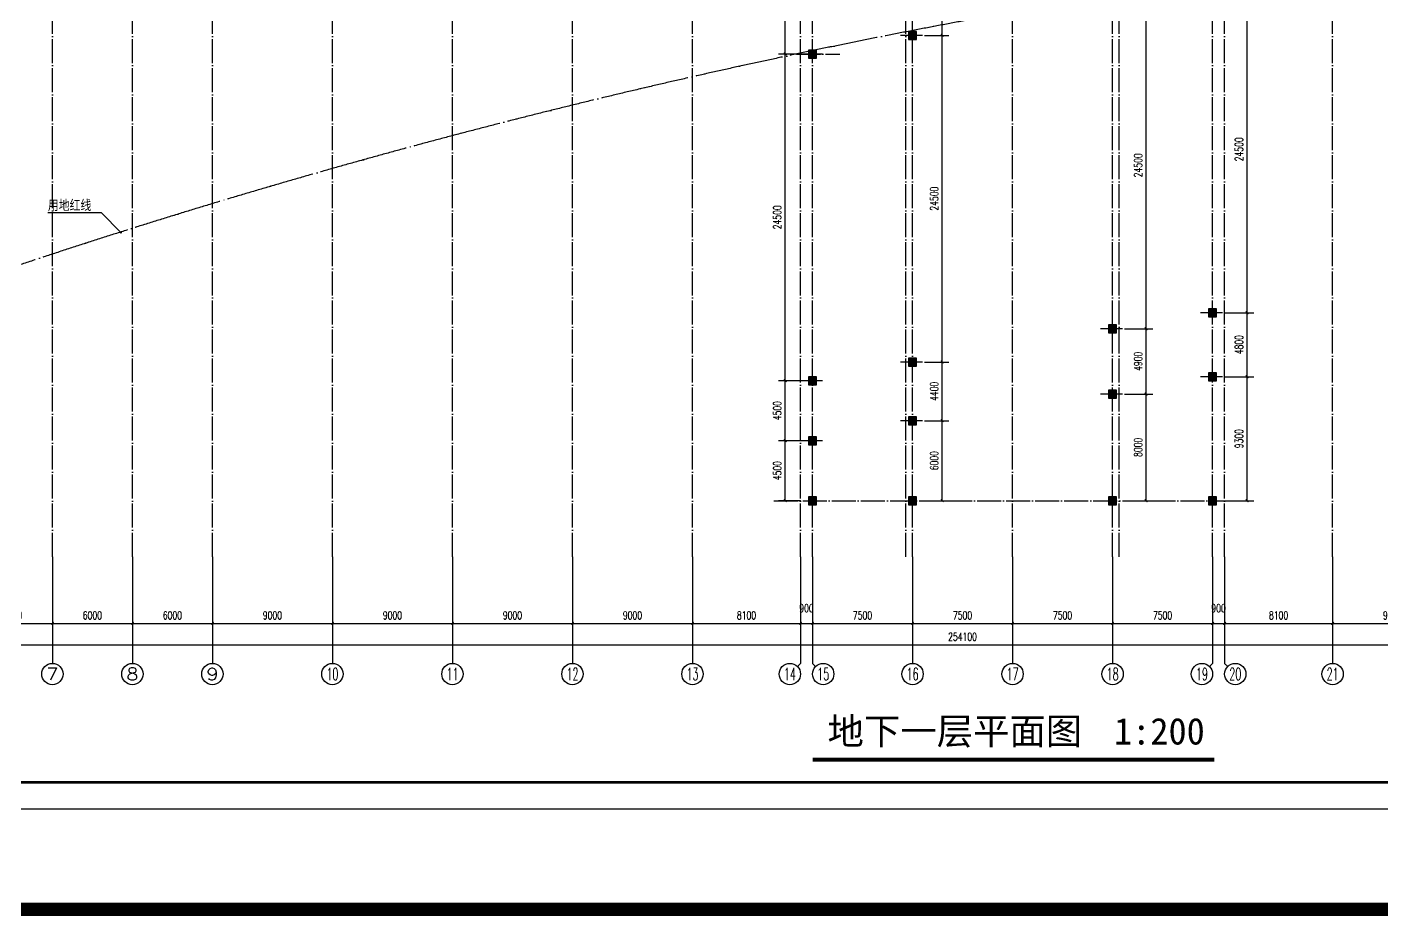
# Model space of a CAD drawing. Extents: x 246015 to 608740, y -108003 to 88400.
# Drawn here: x 356457 to 458052, y -108003 to -41341 of the extents above; entities that cross this region are included whole.
import ezdxf
from ezdxf.enums import TextEntityAlignment as Align

# ---------------------------------------------------------------- set-up
doc = ezdxf.new("R2010")
doc.units = 0
doc.header["$LTSCALE"] = 3000
doc.header["$MEASUREMENT"] = 0
doc.header["$PDMODE"] = 1
doc.linetypes.add('DOTE', pattern=[2.42, 2, -0.2, 0.02, -0.2])
doc.layers.get('0').update_dxf_attribs({"linetype": 'CONTINUOUS'})
doc.layers.get('DEFPOINTS').update_dxf_attribs({"linetype": 'CONTINUOUS'})
for name, color, linetype in [('AXIS', 3, 'CONTINUOUS'), ('AXIS_TEXT', 7, 'CONTINUOUS'), ('column', 9, 'CONTINUOUS'), ('DIM_LEAD', 3, 'CONTINUOUS'), ('dote', 1, 'DOTE'), ('PUB_DIM', 3, 'CONTINUOUS'), ('PUB_HATCH', 8, 'CONTINUOUS'), ('PUB_TEXT', 7, 'CONTINUOUS'), ('PUB_TITLE', 4, 'CONTINUOUS'), ('stair', 2, 'CONTINUOUS'), ('text', 7, 'CONTINUOUS')]:
    doc.layers.add(name, color=color, linetype=linetype)
doc.layers.add('红线', color=7, linetype='CONTINUOUS', true_color=0xe0150b)
doc.styles.add('-黑体', font='simhei.ttf', dxfattribs={"width": 0.8})
doc.styles.add('_TCH_AXIS', font='COMPLEX', dxfattribs={"bigfont": 'GBCBIG'})
doc.styles.add('COMPLEX', font='COMPLEX')
doc.styles.add('DIM_FONT', font='simplex.shx', dxfattribs={"width": 0.7, "bigfont": 'hztxt.shx'})
doc.styles.get("Standard").update_dxf_attribs({"font": 'simhei.ttf'})
doc.dimstyles.new('DIMN200', dxfattribs={"dimscale": 2, "dimtxt": 300, "dimasz": 100, "dimexe": 250, "dimexo": 300, "dimgap": 150, "dimtad": 1, "dimdec": 0, "dimzin": 0, "dimdsep": 46, "dimtxsty": 'DIM_FONT', "dimblk": 'ARCHTICK', "dimcen": 0.09, "dimclrt": 7, "dimazin": 2, "dimtfac": 1, "dimtdec": 0, "dimtix": 1, "dimtmove": 2, "dimatfit": 3, "dimfxl": 0, "dimtolj": 1, "dimtzin": 0, "dimarcsym": 0})

# ---------------------------------------------------------------- blocks, each defined once
blk = doc.blocks.new('_ARCHTICK')
at = {"color": 0, "linetype": 'ByBlock', "const_width": 0.4}
blk.add_lwpolyline([(-0.5, -0.5), (0.5, 0.5)], dxfattribs=at)
blk = doc.blocks.new('*D1010')
at = {"layer": 'DEFPOINTS', "color": 0}
for p in [(445654, -38261), (447936, -38261), (445654, -62761)]:
    blk.add_point(p, dxfattribs=at)
at = {"layer": 'PUB_DIM', "color": 0, "lineweight": -2}
for p, q in [((446254, -38261), (448436, -38261)), ((447936, -62761), (447936, -38261)), ((446254, -62761), (448436, -62761))]:
    blk.add_line(p, q, dxfattribs=at)
at = {"layer": 'PUB_DIM', "color": 0, "lineweight": -2, "xscale": 200, "yscale": 200, "zscale": 200}
for p, rotation in [((447936, -38261), 90), ((447936, -62761), 270)]:
    blk.add_blockref('_ARCHTICK', p, dxfattribs=dict(at, rotation=rotation))
at = {"layer": 'PUB_DIM', "color": 7, "insert": (447336, -50511), "char_height": 600, "attachment_point": 5, "rotation": 90, "style": 'DIM_FONT'}
blk.add_mtext('\\A1;24500', dxfattribs=at)
blk = doc.blocks.new('*D1011')
at = {"layer": 'DEFPOINTS', "color": 0}
for p in [(445654, -62761), (447936, -62761), (445654, -67561)]:
    blk.add_point(p, dxfattribs=at)
at = {"layer": 'PUB_DIM', "color": 0, "lineweight": -2}
for p, q in [((446254, -62761), (448436, -62761)), ((447936, -67561), (447936, -62761)), ((446254, -67561), (448436, -67561))]:
    blk.add_line(p, q, dxfattribs=at)
at = {"layer": 'PUB_DIM', "color": 0, "lineweight": -2, "xscale": 200, "yscale": 200, "zscale": 200}
for p, rotation in [((447936, -62761), 90), ((447936, -67561), 270)]:
    blk.add_blockref('_ARCHTICK', p, dxfattribs=dict(at, rotation=rotation))
at = {"layer": 'PUB_DIM', "color": 7, "insert": (447336, -65161), "char_height": 600, "attachment_point": 5, "rotation": 90, "style": 'DIM_FONT'}
blk.add_mtext('\\A1;4800', dxfattribs=at)
blk = doc.blocks.new('*D1012')
at = {"layer": 'DEFPOINTS', "color": 0}
for p in [(445654, -67561), (447936, -67561), (445654, -76861)]:
    blk.add_point(p, dxfattribs=at)
at = {"layer": 'PUB_DIM', "color": 0, "lineweight": -2}
for p, q in [((446254, -67561), (448436, -67561)), ((447936, -76861), (447936, -67561)), ((446254, -76861), (448436, -76861))]:
    blk.add_line(p, q, dxfattribs=at)
at = {"layer": 'PUB_DIM', "color": 0, "lineweight": -2, "xscale": 200, "yscale": 200, "zscale": 200}
for p, rotation in [((447936, -67561), 90), ((447936, -76861), 270)]:
    blk.add_blockref('_ARCHTICK', p, dxfattribs=dict(at, rotation=rotation))
at = {"layer": 'PUB_DIM', "color": 7, "insert": (447336, -72211), "char_height": 600, "attachment_point": 5, "rotation": 90, "style": 'DIM_FONT'}
blk.add_mtext('\\A1;9300', dxfattribs=at)
blk = doc.blocks.new('*D1013')
at = {"layer": 'DEFPOINTS', "color": 0}
for p in [(438154, -68861), (440369, -68861), (438154, -76861)]:
    blk.add_point(p, dxfattribs=at)
at = {"layer": 'PUB_DIM', "color": 0, "lineweight": -2}
for p, q in [((438754, -68861), (440869, -68861)), ((440369, -76861), (440369, -68861)), ((438754, -76861), (440869, -76861))]:
    blk.add_line(p, q, dxfattribs=at)
at = {"layer": 'PUB_DIM', "color": 0, "lineweight": -2, "xscale": 200, "yscale": 200, "zscale": 200}
for p, rotation in [((440369, -68861), 90), ((440369, -76861), 270)]:
    blk.add_blockref('_ARCHTICK', p, dxfattribs=dict(at, rotation=rotation))
at = {"layer": 'PUB_DIM', "color": 7, "insert": (439769, -72861), "char_height": 600, "attachment_point": 5, "rotation": 90, "style": 'DIM_FONT'}
blk.add_mtext('\\A1;8000', dxfattribs=at)
blk = doc.blocks.new('*D1014')
at = {"layer": 'DEFPOINTS', "color": 0}
for p in [(438154, -63961), (440369, -63961), (438154, -68861)]:
    blk.add_point(p, dxfattribs=at)
at = {"layer": 'PUB_DIM', "color": 0, "lineweight": -2}
for p, q in [((438754, -63961), (440869, -63961)), ((440369, -68861), (440369, -63961)), ((438754, -68861), (440869, -68861))]:
    blk.add_line(p, q, dxfattribs=at)
at = {"layer": 'PUB_DIM', "color": 0, "lineweight": -2, "xscale": 200, "yscale": 200, "zscale": 200}
for p, rotation in [((440369, -63961), 90), ((440369, -68861), 270)]:
    blk.add_blockref('_ARCHTICK', p, dxfattribs=dict(at, rotation=rotation))
at = {"layer": 'PUB_DIM', "color": 7, "insert": (439769, -66411), "char_height": 600, "attachment_point": 5, "rotation": 90, "style": 'DIM_FONT'}
blk.add_mtext('\\A1;4900', dxfattribs=at)
blk = doc.blocks.new('*D1015')
at = {"layer": 'DEFPOINTS', "color": 0}
for p in [(438154, -39461), (440369, -39461), (438154, -63961)]:
    blk.add_point(p, dxfattribs=at)
at = {"layer": 'PUB_DIM', "color": 0, "lineweight": -2}
for p, q in [((438754, -39461), (440869, -39461)), ((440369, -63961), (440369, -39461)), ((438754, -63961), (440869, -63961))]:
    blk.add_line(p, q, dxfattribs=at)
at = {"layer": 'PUB_DIM', "color": 0, "lineweight": -2, "xscale": 200, "yscale": 200, "zscale": 200}
for p, rotation in [((440369, -39461), 90), ((440369, -63961), 270)]:
    blk.add_blockref('_ARCHTICK', p, dxfattribs=dict(at, rotation=rotation))
at = {"layer": 'PUB_DIM', "color": 7, "insert": (439769, -51711), "char_height": 600, "attachment_point": 5, "rotation": 90, "style": 'DIM_FONT'}
blk.add_mtext('\\A1;24500', dxfattribs=at)
blk = doc.blocks.new('*D1019')
at = {"layer": 'DEFPOINTS', "color": 0}
for p in [(423154, -36961), (425081, -36961), (423154, -41961)]:
    blk.add_point(p, dxfattribs=at)
at = {"layer": 'PUB_DIM', "color": 0, "lineweight": -2}
for p, q in [((423754, -36961), (425581, -36961)), ((425081, -41961), (425081, -36961)), ((423754, -41961), (425581, -41961))]:
    blk.add_line(p, q, dxfattribs=at)
at = {"layer": 'PUB_DIM', "color": 0, "lineweight": -2, "xscale": 200, "yscale": 200, "zscale": 200}
for p, rotation in [((425081, -36961), 90), ((425081, -41961), 270)]:
    blk.add_blockref('_ARCHTICK', p, dxfattribs=dict(at, rotation=rotation))
at = {"layer": 'PUB_DIM', "color": 7, "insert": (424481, -39461), "char_height": 600, "attachment_point": 5, "rotation": 90, "style": 'DIM_FONT'}
blk.add_mtext('\\A1;5000', dxfattribs=at)
blk = doc.blocks.new('*D1020')
at = {"layer": 'DEFPOINTS', "color": 0}
for p in [(423154, -41961), (425081, -41961), (423154, -66461)]:
    blk.add_point(p, dxfattribs=at)
at = {"layer": 'PUB_DIM', "color": 0, "lineweight": -2}
for p, q in [((423754, -41961), (425581, -41961)), ((425081, -66461), (425081, -41961)), ((423754, -66461), (425581, -66461))]:
    blk.add_line(p, q, dxfattribs=at)
at = {"layer": 'PUB_DIM', "color": 0, "lineweight": -2, "xscale": 200, "yscale": 200, "zscale": 200}
for p, rotation in [((425081, -41961), 90), ((425081, -66461), 270)]:
    blk.add_blockref('_ARCHTICK', p, dxfattribs=dict(at, rotation=rotation))
at = {"layer": 'PUB_DIM', "color": 7, "insert": (424481, -54211), "char_height": 600, "attachment_point": 5, "rotation": 90, "style": 'DIM_FONT'}
blk.add_mtext('\\A1;24500', dxfattribs=at)
blk = doc.blocks.new('*D1021')
at = {"layer": 'DEFPOINTS', "color": 0}
for p in [(423154, -66461), (425081, -66461), (423154, -70861)]:
    blk.add_point(p, dxfattribs=at)
at = {"layer": 'PUB_DIM', "color": 0, "lineweight": -2}
for p, q in [((423754, -66461), (425581, -66461)), ((425081, -70861), (425081, -66461)), ((423754, -70861), (425581, -70861))]:
    blk.add_line(p, q, dxfattribs=at)
at = {"layer": 'PUB_DIM', "color": 0, "lineweight": -2, "xscale": 200, "yscale": 200, "zscale": 200}
for p, rotation in [((425081, -66461), 90), ((425081, -70861), 270)]:
    blk.add_blockref('_ARCHTICK', p, dxfattribs=dict(at, rotation=rotation))
at = {"layer": 'PUB_DIM', "color": 7, "insert": (424481, -68661), "char_height": 600, "attachment_point": 5, "rotation": 90, "style": 'DIM_FONT'}
blk.add_mtext('\\A1;4400', dxfattribs=at)
blk = doc.blocks.new('*D1022')
at = {"layer": 'DEFPOINTS', "color": 0}
for p in [(423154, -70861), (425081, -70861), (423154, -76861)]:
    blk.add_point(p, dxfattribs=at)
at = {"layer": 'PUB_DIM', "color": 0, "lineweight": -2}
for p, q in [((423754, -70861), (425581, -70861)), ((425081, -76861), (425081, -70861)), ((423754, -76861), (425581, -76861))]:
    blk.add_line(p, q, dxfattribs=at)
at = {"layer": 'PUB_DIM', "color": 0, "lineweight": -2, "xscale": 200, "yscale": 200, "zscale": 200}
for p, rotation in [((425081, -70861), 90), ((425081, -76861), 270)]:
    blk.add_blockref('_ARCHTICK', p, dxfattribs=dict(at, rotation=rotation))
at = {"layer": 'PUB_DIM', "color": 7, "insert": (424481, -73861), "char_height": 600, "attachment_point": 5, "rotation": 90, "style": 'DIM_FONT'}
blk.add_mtext('\\A1;6000', dxfattribs=at)
blk = doc.blocks.new('*D1025')
at = {"layer": 'DEFPOINTS', "color": 0}
for p in [(413313, -36961), (415054, -36961), (415054, -43361)]:
    blk.add_point(p, dxfattribs=at)
at = {"layer": 'PUB_DIM', "color": 0, "lineweight": -2}
for p, q in [((414454, -36961), (412813, -36961)), ((413313, -43361), (413313, -36961)), ((414454, -43361), (412813, -43361))]:
    blk.add_line(p, q, dxfattribs=at)
at = {"layer": 'PUB_DIM', "color": 0, "lineweight": -2, "xscale": 200, "yscale": 200, "zscale": 200}
for p, rotation in [((413313, -36961), 90), ((413313, -43361), 270)]:
    blk.add_blockref('_ARCHTICK', p, dxfattribs=dict(at, rotation=rotation))
at = {"layer": 'PUB_DIM', "color": 7, "insert": (412713, -40161), "char_height": 600, "attachment_point": 5, "rotation": 90, "style": 'DIM_FONT'}
blk.add_mtext('\\A1;6400', dxfattribs=at)
blk = doc.blocks.new('*D1026')
at = {"layer": 'DEFPOINTS', "color": 0}
for p in [(413313, -43361), (415054, -43361), (415054, -67861)]:
    blk.add_point(p, dxfattribs=at)
at = {"layer": 'PUB_DIM', "color": 0, "lineweight": -2}
for p, q in [((414454, -43361), (412813, -43361)), ((413313, -67861), (413313, -43361)), ((414454, -67861), (412813, -67861))]:
    blk.add_line(p, q, dxfattribs=at)
at = {"layer": 'PUB_DIM', "color": 0, "lineweight": -2, "xscale": 200, "yscale": 200, "zscale": 200}
for p, rotation in [((413313, -43361), 90), ((413313, -67861), 270)]:
    blk.add_blockref('_ARCHTICK', p, dxfattribs=dict(at, rotation=rotation))
at = {"layer": 'PUB_DIM', "color": 7, "insert": (412713, -55611), "char_height": 600, "attachment_point": 5, "rotation": 90, "style": 'DIM_FONT'}
blk.add_mtext('\\A1;24500', dxfattribs=at)
blk = doc.blocks.new('*D1027')
at = {"layer": 'DEFPOINTS', "color": 0}
for p in [(413313, -67861), (415054, -67861), (415054, -72361)]:
    blk.add_point(p, dxfattribs=at)
at = {"layer": 'PUB_DIM', "color": 0, "lineweight": -2}
for p, q in [((414454, -67861), (412813, -67861)), ((413313, -72361), (413313, -67861)), ((414454, -72361), (412813, -72361))]:
    blk.add_line(p, q, dxfattribs=at)
at = {"layer": 'PUB_DIM', "color": 0, "lineweight": -2, "xscale": 200, "yscale": 200, "zscale": 200}
for p, rotation in [((413313, -67861), 90), ((413313, -72361), 270)]:
    blk.add_blockref('_ARCHTICK', p, dxfattribs=dict(at, rotation=rotation))
at = {"layer": 'PUB_DIM', "color": 7, "insert": (412713, -70111), "char_height": 600, "attachment_point": 5, "rotation": 90, "style": 'DIM_FONT'}
blk.add_mtext('\\A1;4500', dxfattribs=at)
blk = doc.blocks.new('*D1028')
at = {"layer": 'DEFPOINTS', "color": 0}
for p in [(413313, -72361), (415054, -72361), (415054, -76861)]:
    blk.add_point(p, dxfattribs=at)
at = {"layer": 'PUB_DIM', "color": 0, "lineweight": -2}
for p, q in [((414454, -72361), (412813, -72361)), ((413313, -76861), (413313, -72361)), ((414454, -76861), (412813, -76861))]:
    blk.add_line(p, q, dxfattribs=at)
at = {"layer": 'PUB_DIM', "color": 0, "lineweight": -2, "xscale": 200, "yscale": 200, "zscale": 200}
for p, rotation in [((413313, -72361), 90), ((413313, -76861), 270)]:
    blk.add_blockref('_ARCHTICK', p, dxfattribs=dict(at, rotation=rotation))
at = {"layer": 'PUB_DIM', "color": 7, "insert": (412713, -74611), "char_height": 600, "attachment_point": 5, "rotation": 90, "style": 'DIM_FONT'}
blk.add_mtext('\\A1;4500', dxfattribs=at)
blk = doc.blocks.new('*D1108')
at = {"layer": 'AXIS', "color": 0, "lineweight": -2}
for p, q in [((352354, -81661), (352354, -86561)), ((358354, -81661), (358354, -86561)), ((352354, -86061), (358354, -86061))]:
    blk.add_line(p, q, dxfattribs=at)
at = {"layer": 'DEFPOINTS', "color": 0}
for p in [(352354, -81061), (358354, -81061), (358354, -86061)]:
    blk.add_point(p, dxfattribs=at)
at = {"layer": 'AXIS', "color": 0, "lineweight": -2, "xscale": 200, "yscale": 200, "zscale": 200, "rotation": 180}
blk.add_blockref('_ARCHTICK', (352354, -86061), dxfattribs=at)
at = {"layer": 'AXIS', "color": 0, "lineweight": -2, "xscale": 200, "yscale": 200, "zscale": 200}
blk.add_blockref('_ARCHTICK', (358354, -86061), dxfattribs=at)
at = {"layer": 'AXIS', "color": 7, "insert": (355354, -85461), "char_height": 600, "attachment_point": 5, "style": 'DIM_FONT'}
blk.add_mtext('\\A1;6000', dxfattribs=at)
blk = doc.blocks.new('*D1109')
at = {"layer": 'AXIS', "color": 0, "lineweight": -2}
for p, q in [((358354, -81661), (358354, -86561)), ((364354, -81661), (364354, -86561)), ((358354, -86061), (364354, -86061))]:
    blk.add_line(p, q, dxfattribs=at)
at = {"layer": 'DEFPOINTS', "color": 0}
for p in [(358354, -81061), (364354, -81061), (364354, -86061)]:
    blk.add_point(p, dxfattribs=at)
at = {"layer": 'AXIS', "color": 0, "lineweight": -2, "xscale": 200, "yscale": 200, "zscale": 200, "rotation": 180}
blk.add_blockref('_ARCHTICK', (358354, -86061), dxfattribs=at)
at = {"layer": 'AXIS', "color": 0, "lineweight": -2, "xscale": 200, "yscale": 200, "zscale": 200}
blk.add_blockref('_ARCHTICK', (364354, -86061), dxfattribs=at)
at = {"layer": 'AXIS', "color": 7, "insert": (361354, -85461), "char_height": 600, "attachment_point": 5, "style": 'DIM_FONT'}
blk.add_mtext('\\A1;6000', dxfattribs=at)
blk = doc.blocks.new('*D1110')
at = {"layer": 'AXIS', "color": 0, "lineweight": -2}
for p, q in [((364354, -81661), (364354, -86561)), ((370354, -81661), (370354, -86561)), ((364354, -86061), (370354, -86061))]:
    blk.add_line(p, q, dxfattribs=at)
at = {"layer": 'DEFPOINTS', "color": 0}
for p in [(364354, -81061), (370354, -81061), (370354, -86061)]:
    blk.add_point(p, dxfattribs=at)
at = {"layer": 'AXIS', "color": 0, "lineweight": -2, "xscale": 200, "yscale": 200, "zscale": 200, "rotation": 180}
blk.add_blockref('_ARCHTICK', (364354, -86061), dxfattribs=at)
at = {"layer": 'AXIS', "color": 0, "lineweight": -2, "xscale": 200, "yscale": 200, "zscale": 200}
blk.add_blockref('_ARCHTICK', (370354, -86061), dxfattribs=at)
at = {"layer": 'AXIS', "color": 7, "insert": (367354, -85461), "char_height": 600, "attachment_point": 5, "style": 'DIM_FONT'}
blk.add_mtext('\\A1;6000', dxfattribs=at)
blk = doc.blocks.new('*D1111')
at = {"layer": 'AXIS', "color": 0, "lineweight": -2}
for p, q in [((370354, -81661), (370354, -86561)), ((379354, -81661), (379354, -86561)), ((370354, -86061), (379354, -86061))]:
    blk.add_line(p, q, dxfattribs=at)
at = {"layer": 'DEFPOINTS', "color": 0}
for p in [(370354, -81061), (379354, -81061), (379354, -86061)]:
    blk.add_point(p, dxfattribs=at)
at = {"layer": 'AXIS', "color": 0, "lineweight": -2, "xscale": 200, "yscale": 200, "zscale": 200, "rotation": 180}
blk.add_blockref('_ARCHTICK', (370354, -86061), dxfattribs=at)
at = {"layer": 'AXIS', "color": 0, "lineweight": -2, "xscale": 200, "yscale": 200, "zscale": 200}
blk.add_blockref('_ARCHTICK', (379354, -86061), dxfattribs=at)
at = {"layer": 'AXIS', "color": 7, "insert": (374854, -85461), "char_height": 600, "attachment_point": 5, "style": 'DIM_FONT'}
blk.add_mtext('\\A1;9000', dxfattribs=at)
blk = doc.blocks.new('*D1112')
at = {"layer": 'AXIS', "color": 0, "lineweight": -2}
for p, q in [((379354, -81661), (379354, -86561)), ((388354, -81661), (388354, -86561)), ((379354, -86061), (388354, -86061))]:
    blk.add_line(p, q, dxfattribs=at)
at = {"layer": 'DEFPOINTS', "color": 0}
for p in [(379354, -81061), (388354, -81061), (388354, -86061)]:
    blk.add_point(p, dxfattribs=at)
at = {"layer": 'AXIS', "color": 0, "lineweight": -2, "xscale": 200, "yscale": 200, "zscale": 200, "rotation": 180}
blk.add_blockref('_ARCHTICK', (379354, -86061), dxfattribs=at)
at = {"layer": 'AXIS', "color": 0, "lineweight": -2, "xscale": 200, "yscale": 200, "zscale": 200}
blk.add_blockref('_ARCHTICK', (388354, -86061), dxfattribs=at)
at = {"layer": 'AXIS', "color": 7, "insert": (383854, -85461), "char_height": 600, "attachment_point": 5, "style": 'DIM_FONT'}
blk.add_mtext('\\A1;9000', dxfattribs=at)
blk = doc.blocks.new('*D1113')
at = {"layer": 'AXIS', "color": 0, "lineweight": -2}
for p, q in [((388354, -81661), (388354, -86561)), ((397354, -81661), (397354, -86561)), ((388354, -86061), (397354, -86061))]:
    blk.add_line(p, q, dxfattribs=at)
at = {"layer": 'DEFPOINTS', "color": 0}
for p in [(388354, -81061), (397354, -81061), (397354, -86061)]:
    blk.add_point(p, dxfattribs=at)
at = {"layer": 'AXIS', "color": 0, "lineweight": -2, "xscale": 200, "yscale": 200, "zscale": 200, "rotation": 180}
blk.add_blockref('_ARCHTICK', (388354, -86061), dxfattribs=at)
at = {"layer": 'AXIS', "color": 0, "lineweight": -2, "xscale": 200, "yscale": 200, "zscale": 200}
blk.add_blockref('_ARCHTICK', (397354, -86061), dxfattribs=at)
at = {"layer": 'AXIS', "color": 7, "insert": (392854, -85461), "char_height": 600, "attachment_point": 5, "style": 'DIM_FONT'}
blk.add_mtext('\\A1;9000', dxfattribs=at)
blk = doc.blocks.new('*D1114')
at = {"layer": 'AXIS', "color": 0, "lineweight": -2}
for p, q in [((397354, -81661), (397354, -86561)), ((406354, -81661), (406354, -86561)), ((397354, -86061), (406354, -86061))]:
    blk.add_line(p, q, dxfattribs=at)
at = {"layer": 'DEFPOINTS', "color": 0}
for p in [(397354, -81061), (406354, -81061), (406354, -86061)]:
    blk.add_point(p, dxfattribs=at)
at = {"layer": 'AXIS', "color": 0, "lineweight": -2, "xscale": 200, "yscale": 200, "zscale": 200, "rotation": 180}
blk.add_blockref('_ARCHTICK', (397354, -86061), dxfattribs=at)
at = {"layer": 'AXIS', "color": 0, "lineweight": -2, "xscale": 200, "yscale": 200, "zscale": 200}
blk.add_blockref('_ARCHTICK', (406354, -86061), dxfattribs=at)
at = {"layer": 'AXIS', "color": 7, "insert": (401854, -85461), "char_height": 600, "attachment_point": 5, "style": 'DIM_FONT'}
blk.add_mtext('\\A1;9000', dxfattribs=at)
blk = doc.blocks.new('*D1115')
at = {"layer": 'AXIS', "color": 0, "lineweight": -2}
for p, q in [((406354, -81661), (406354, -86561)), ((414454, -81661), (414454, -86561)), ((406354, -86061), (414454, -86061))]:
    blk.add_line(p, q, dxfattribs=at)
at = {"layer": 'DEFPOINTS', "color": 0}
for p in [(406354, -81061), (414454, -81061), (414454, -86061)]:
    blk.add_point(p, dxfattribs=at)
at = {"layer": 'AXIS', "color": 0, "lineweight": -2, "xscale": 200, "yscale": 200, "zscale": 200, "rotation": 180}
blk.add_blockref('_ARCHTICK', (406354, -86061), dxfattribs=at)
at = {"layer": 'AXIS', "color": 0, "lineweight": -2, "xscale": 200, "yscale": 200, "zscale": 200}
blk.add_blockref('_ARCHTICK', (414454, -86061), dxfattribs=at)
at = {"layer": 'AXIS', "color": 7, "insert": (410404, -85461), "char_height": 600, "attachment_point": 5, "style": 'DIM_FONT'}
blk.add_mtext('\\A1;8100', dxfattribs=at)
blk = doc.blocks.new('*D1116')
at = {"layer": 'AXIS', "color": 0, "lineweight": -2}
for p, q in [((414454, -81661), (414454, -86561)), ((415354, -81661), (415354, -86561)), ((414454, -86061), (415354, -86061))]:
    blk.add_line(p, q, dxfattribs=at)
at = {"layer": 'DEFPOINTS', "color": 0}
for p in [(414454, -81061), (415354, -81061), (415354, -86061)]:
    blk.add_point(p, dxfattribs=at)
at = {"layer": 'AXIS', "color": 0, "lineweight": -2, "xscale": 200, "yscale": 200, "zscale": 200, "rotation": 180}
blk.add_blockref('_ARCHTICK', (414454, -86061), dxfattribs=at)
at = {"layer": 'AXIS', "color": 0, "lineweight": -2, "xscale": 200, "yscale": 200, "zscale": 200}
blk.add_blockref('_ARCHTICK', (415354, -86061), dxfattribs=at)
at = {"layer": 'AXIS', "color": 7, "insert": (414904, -84926), "char_height": 600, "attachment_point": 5, "style": 'DIM_FONT'}
blk.add_mtext('\\A1;900', dxfattribs=at)
blk = doc.blocks.new('*D1117')
at = {"layer": 'AXIS', "color": 0, "lineweight": -2}
for p, q in [((415354, -81661), (415354, -86561)), ((422854, -81661), (422854, -86561)), ((415354, -86061), (422854, -86061))]:
    blk.add_line(p, q, dxfattribs=at)
at = {"layer": 'DEFPOINTS', "color": 0}
for p in [(415354, -81061), (422854, -81061), (422854, -86061)]:
    blk.add_point(p, dxfattribs=at)
at = {"layer": 'AXIS', "color": 0, "lineweight": -2, "xscale": 200, "yscale": 200, "zscale": 200, "rotation": 180}
blk.add_blockref('_ARCHTICK', (415354, -86061), dxfattribs=at)
at = {"layer": 'AXIS', "color": 0, "lineweight": -2, "xscale": 200, "yscale": 200, "zscale": 200}
blk.add_blockref('_ARCHTICK', (422854, -86061), dxfattribs=at)
at = {"layer": 'AXIS', "color": 7, "insert": (419104, -85461), "char_height": 600, "attachment_point": 5, "style": 'DIM_FONT'}
blk.add_mtext('\\A1;7500', dxfattribs=at)
blk = doc.blocks.new('*D1118')
at = {"layer": 'AXIS', "color": 0, "lineweight": -2}
for p, q in [((422854, -81661), (422854, -86561)), ((430354, -81661), (430354, -86561)), ((422854, -86061), (430354, -86061))]:
    blk.add_line(p, q, dxfattribs=at)
at = {"layer": 'DEFPOINTS', "color": 0}
for p in [(422854, -81061), (430354, -81061), (430354, -86061)]:
    blk.add_point(p, dxfattribs=at)
at = {"layer": 'AXIS', "color": 0, "lineweight": -2, "xscale": 200, "yscale": 200, "zscale": 200, "rotation": 180}
blk.add_blockref('_ARCHTICK', (422854, -86061), dxfattribs=at)
at = {"layer": 'AXIS', "color": 0, "lineweight": -2, "xscale": 200, "yscale": 200, "zscale": 200}
blk.add_blockref('_ARCHTICK', (430354, -86061), dxfattribs=at)
at = {"layer": 'AXIS', "color": 7, "insert": (426604, -85461), "char_height": 600, "attachment_point": 5, "style": 'DIM_FONT'}
blk.add_mtext('\\A1;7500', dxfattribs=at)
blk = doc.blocks.new('*D1119')
at = {"layer": 'AXIS', "color": 0, "lineweight": -2}
for p, q in [((430354, -81661), (430354, -86561)), ((437854, -81661), (437854, -86561)), ((430354, -86061), (437854, -86061))]:
    blk.add_line(p, q, dxfattribs=at)
at = {"layer": 'DEFPOINTS', "color": 0}
for p in [(430354, -81061), (437854, -81061), (437854, -86061)]:
    blk.add_point(p, dxfattribs=at)
at = {"layer": 'AXIS', "color": 0, "lineweight": -2, "xscale": 200, "yscale": 200, "zscale": 200, "rotation": 180}
blk.add_blockref('_ARCHTICK', (430354, -86061), dxfattribs=at)
at = {"layer": 'AXIS', "color": 0, "lineweight": -2, "xscale": 200, "yscale": 200, "zscale": 200}
blk.add_blockref('_ARCHTICK', (437854, -86061), dxfattribs=at)
at = {"layer": 'AXIS', "color": 7, "insert": (434104, -85461), "char_height": 600, "attachment_point": 5, "style": 'DIM_FONT'}
blk.add_mtext('\\A1;7500', dxfattribs=at)
blk = doc.blocks.new('*D1120')
at = {"layer": 'AXIS', "color": 0, "lineweight": -2}
for p, q in [((437854, -81661), (437854, -86561)), ((445354, -81661), (445354, -86561)), ((437854, -86061), (445354, -86061))]:
    blk.add_line(p, q, dxfattribs=at)
at = {"layer": 'DEFPOINTS', "color": 0}
for p in [(437854, -81061), (445354, -81061), (445354, -86061)]:
    blk.add_point(p, dxfattribs=at)
at = {"layer": 'AXIS', "color": 0, "lineweight": -2, "xscale": 200, "yscale": 200, "zscale": 200, "rotation": 180}
blk.add_blockref('_ARCHTICK', (437854, -86061), dxfattribs=at)
at = {"layer": 'AXIS', "color": 0, "lineweight": -2, "xscale": 200, "yscale": 200, "zscale": 200}
blk.add_blockref('_ARCHTICK', (445354, -86061), dxfattribs=at)
at = {"layer": 'AXIS', "color": 7, "insert": (441604, -85461), "char_height": 600, "attachment_point": 5, "style": 'DIM_FONT'}
blk.add_mtext('\\A1;7500', dxfattribs=at)
blk = doc.blocks.new('*D1121')
at = {"layer": 'AXIS', "color": 0, "lineweight": -2}
for p, q in [((445354, -81661), (445354, -86561)), ((446254, -81661), (446254, -86561)), ((445354, -86061), (446254, -86061))]:
    blk.add_line(p, q, dxfattribs=at)
at = {"layer": 'DEFPOINTS', "color": 0}
for p in [(445354, -81061), (446254, -81061), (446254, -86061)]:
    blk.add_point(p, dxfattribs=at)
at = {"layer": 'AXIS', "color": 0, "lineweight": -2, "xscale": 200, "yscale": 200, "zscale": 200, "rotation": 180}
blk.add_blockref('_ARCHTICK', (445354, -86061), dxfattribs=at)
at = {"layer": 'AXIS', "color": 0, "lineweight": -2, "xscale": 200, "yscale": 200, "zscale": 200}
blk.add_blockref('_ARCHTICK', (446254, -86061), dxfattribs=at)
at = {"layer": 'AXIS', "color": 7, "insert": (445804, -84926), "char_height": 600, "attachment_point": 5, "style": 'DIM_FONT'}
blk.add_mtext('\\A1;900', dxfattribs=at)
blk = doc.blocks.new('*D1122')
at = {"layer": 'AXIS', "color": 0, "lineweight": -2}
for p, q in [((446254, -81661), (446254, -86561)), ((454354, -81661), (454354, -86561)), ((446254, -86061), (454354, -86061))]:
    blk.add_line(p, q, dxfattribs=at)
at = {"layer": 'DEFPOINTS', "color": 0}
for p in [(446254, -81061), (454354, -81061), (454354, -86061)]:
    blk.add_point(p, dxfattribs=at)
at = {"layer": 'AXIS', "color": 0, "lineweight": -2, "xscale": 200, "yscale": 200, "zscale": 200, "rotation": 180}
blk.add_blockref('_ARCHTICK', (446254, -86061), dxfattribs=at)
at = {"layer": 'AXIS', "color": 0, "lineweight": -2, "xscale": 200, "yscale": 200, "zscale": 200}
blk.add_blockref('_ARCHTICK', (454354, -86061), dxfattribs=at)
at = {"layer": 'AXIS', "color": 7, "insert": (450304, -85461), "char_height": 600, "attachment_point": 5, "style": 'DIM_FONT'}
blk.add_mtext('\\A1;8100', dxfattribs=at)
blk = doc.blocks.new('*D1123')
at = {"layer": 'AXIS', "color": 0, "lineweight": -2}
for p, q in [((454354, -81661), (454354, -86561)), ((463354, -81661), (463354, -86561)), ((454354, -86061), (463354, -86061))]:
    blk.add_line(p, q, dxfattribs=at)
at = {"layer": 'DEFPOINTS', "color": 0}
for p in [(454354, -81061), (463354, -81061), (463354, -86061)]:
    blk.add_point(p, dxfattribs=at)
at = {"layer": 'AXIS', "color": 0, "lineweight": -2, "xscale": 200, "yscale": 200, "zscale": 200, "rotation": 180}
blk.add_blockref('_ARCHTICK', (454354, -86061), dxfattribs=at)
at = {"layer": 'AXIS', "color": 0, "lineweight": -2, "xscale": 200, "yscale": 200, "zscale": 200}
blk.add_blockref('_ARCHTICK', (463354, -86061), dxfattribs=at)
at = {"layer": 'AXIS', "color": 7, "insert": (458854, -85461), "char_height": 600, "attachment_point": 5, "style": 'DIM_FONT'}
blk.add_mtext('\\A1;9000', dxfattribs=at)
blk = doc.blocks.new('*D1135')
at = {"layer": 'AXIS', "color": 0, "lineweight": -2}
for p, q in [((299554, -82261), (299554, -88161)), ((553654, -82261), (553654, -88161)), ((299554, -87661), (553654, -87661))]:
    blk.add_line(p, q, dxfattribs=at)
at = {"layer": 'DEFPOINTS', "color": 0}
for p in [(299554, -81661), (553654, -81661), (553654, -87661)]:
    blk.add_point(p, dxfattribs=at)
at = {"layer": 'AXIS', "color": 0, "lineweight": -2, "xscale": 200, "yscale": 200, "zscale": 200, "rotation": 180}
blk.add_blockref('_ARCHTICK', (299554, -87661), dxfattribs=at)
at = {"layer": 'AXIS', "color": 0, "lineweight": -2, "xscale": 200, "yscale": 200, "zscale": 200}
blk.add_blockref('_ARCHTICK', (553654, -87661), dxfattribs=at)
at = {"layer": 'AXIS', "color": 7, "insert": (426604, -87061), "char_height": 600, "attachment_point": 5, "style": 'DIM_FONT'}
blk.add_mtext('\\A1;254100', dxfattribs=at)
blk = doc.blocks.new('_AXISO')
blk.add_circle((0, 0), 0.5)
at = {"layer": 'AXIS_TEXT', "style": 'COMPLEX', "width": 1.041667}
blk.add_attdef('A', text='', height=0.56, dxfattribs=at).set_placement((-0.25, -0.28), (0.25, -0.28), align=Align.FIT)
blk = doc.blocks.new('_FZH')
blk.add_lwpolyline([(-0.5, -0.5), (0.5, -0.5), (0.5, 0.5), (-0.5, 0.5)], close=True)
at = {"layer": 'PUB_HATCH'}
blk.add_solid([(-0.5, -0.5), (0.5, -0.5), (-0.5, 0.5), (0.5, 0.5)], dxfattribs=at)

msp = doc.modelspace()

# ---------------------------------------------------------------- linework, layer by layer
at = {"layer": 'AXIS'}
for p, q in [((358353.9, -81061.4), (358353.9, -89061.4)), ((364353.9, -81061.4), (364353.9, -89061.4)), ((370353.9, -81061.4), (370353.9, -89061.4)), ((379353.9, -81061.4), (379353.9, -89061.4)), ((388353.9, -81061.4), (388353.9, -89061.4)), ((397353.9, -81061.4), (397353.9, -89061.4)), ((406353.9, -81061.4), (406353.9, -89061.4)), ((414453.9, -81061.4), (414453.9, -89061.4)), ((415353.9, -81061.4), (415353.9, -89061.4)), ((422853.9, -81061.4), (422853.9, -89061.4)), ((430353.9, -81061.4), (430353.9, -89061.4)), ((437853.9, -81061.4), (437853.9, -89061.4)), ((445353.9, -81061.4), (445353.9, -89061.4)), ((446253.9, -81061.4), (446253.9, -89061.4)), ((454353.9, -81061.4), (454353.9, -89061.4)), ((414219.6, -89295.7), (414453.9, -89061.4)), ((415588.2, -89295.7), (415353.9, -89061.4)), ((445119.6, -89295.7), (445353.9, -89061.4)), ((446488.2, -89295.7), (446253.9, -89061.4))]:
    msp.add_line(p, q, dxfattribs=at)
at = {"layer": 'DIM_LEAD'}
for p, q in [((362029.5, -55260.2), (358013.6, -55260.2)), ((363496.5, -56748.2), (362029.5, -55260.2))]:
    msp.add_line(p, q, dxfattribs=at)
at = {"layer": 'DIM_LEAD', "const_width": 80}
msp.add_lwpolyline([(363524.6, -56776.7, 1), (363468.4, -56719.7, 1)], format="xyb", close=True, dxfattribs=at)
at = {"layer": 'dote', "ltscale": 0.3}
for p, q in [((358353.9, -81061.4), (358353.9, 53538.6)), ((364353.9, -81061.4), (364353.9, 53538.6)), ((370353.9, -81061.4), (370353.9, 53538.6)), ((379353.9, -81061.4), (379353.9, 53538.6)), ((388353.9, -81061.4), (388353.9, 53538.6)), ((397353.9, -81061.4), (397353.9, 53538.6)), ((406353.9, -81061.4), (406353.9, 53538.6)), ((414453.9, -81061.4), (414453.9, 53538.6)), ((415353.9, -81061.4), (415353.9, 53538.6)), ((422853.9, -81061.4), (422853.9, 53538.6)), ((430353.9, -81061.4), (430353.9, 53538.6)), ((437853.9, -81061.4), (437853.9, 53538.6)), ((445353.9, -81061.4), (445353.9, 53538.6)), ((446253.9, -81061.4), (446253.9, 53538.6)), ((454353.9, -81061.4), (454353.9, 53538.6)), ((422353.9, -81061.4), (422353.9, 706.8)), ((438353.9, -81061.4), (438353.9, 706.8)), ((423603.9, -41961.4), (421953.9, -41961.4)), ((414153.3, -43361.4), (417395.2, -43361.4)), ((416103.9, -43361.4), (414453.9, -43361.4)), ((446103.9, -62761.4), (444453.9, -62761.4)), ((438603.9, -63961.4), (436953.9, -63961.4)), ((423603.9, -66461.4), (421953.9, -66461.4)), ((416103.9, -67861.4), (414453.9, -67861.4)), ((446103.9, -67561.4), (444453.9, -67561.4)), ((438603.9, -68861.4), (436953.9, -68861.4)), ((423603.9, -70861.4), (421953.9, -70861.4)), ((416103.9, -72361.4), (414453.9, -72361.4)), ((412453.9, -76861.4), (448253.9, -76861.4))]:
    msp.add_line(p, q, dxfattribs=at)
at = {"layer": 'PUB_TITLE'}
msp.add_lwpolyline([(280723.8, -99985.8), (280723.8, 68214.2), (577973.8, 68214.2), (577973.8, -99985.8)], close=True, dxfattribs=at)
at = {"layer": 'PUB_TITLE', "const_width": 200}
msp.add_lwpolyline([(285723.8, -97985.8), (575973.8, -97985.8), (575973.8, 66214.2), (285723.8, 66214.2)], close=True, dxfattribs=at)
at = {"layer": 'stair', "const_width": 1000}
msp.add_lwpolyline([(246515, 87899.5), (608240.1, 87899.5), (608240.1, -107502.7), (246515, -107502.7)], close=True, dxfattribs=at)
at = {"layer": 'text', "const_width": 300}
msp.add_lwpolyline([(415368.3, -96282.6), (445483.5, -96282.6)], dxfattribs=at)
at = {"layer": '红线', "linetype": 'DOTE'}
msp.add_lwpolyline([(321625.8, 41313.5), (283782, 20451.8), (327022.4, -69761.6, -0.11866991), (571935, -34205), (582107, -28597.6), (543576.1, 41298.8, 0.09139635), (321625.8, 41313.5)], format="xyb", dxfattribs=at)
at = {"layer": '红线', "color": 31, "linetype": 'DOTE', "ltscale": 0.5}
msp.add_lwpolyline([(321625.8, 41313.5), (283782, 20451.8), (327022.4, -69761.6, -0.11866991), (571935, -34205), (582107, -28597.6), (543576.1, 41298.8, 0.09139635), (321625.8, 41313.5)], format="xyb", dxfattribs=at)

# ---------------------------------------------------------------- block references
at = {"layer": 'AXIS'}
ref = msp.add_blockref('_AXISO', (358353.9, -89861.4), dxfattribs=dict(at, xscale=1600, yscale=1600, zscale=1600))
ref.add_attrib('A', '7', dxfattribs={"layer": 'AXIS_TEXT', "height": 905.1, "style": '_TCH_AXIS', "width": 1.5}).set_placement((357901.3, -90313.9), (358806.4, -90313.9), align=Align.FIT)
ref = msp.add_blockref('_AXISO', (364353.9, -89861.4), dxfattribs=dict(at, xscale=1600, yscale=1600, zscale=1600))
ref.add_attrib('A', '8', dxfattribs={"layer": 'AXIS_TEXT', "height": 905.1, "style": '_TCH_AXIS', "width": 1.5}).set_placement((363901.3, -90313.9), (364806.4, -90313.9), align=Align.FIT)
ref = msp.add_blockref('_AXISO', (370353.9, -89861.4), dxfattribs=dict(at, xscale=1600, yscale=1600, zscale=1600))
ref.add_attrib('A', '9', dxfattribs={"layer": 'AXIS_TEXT', "height": 905.1, "style": '_TCH_AXIS', "width": 1.5}).set_placement((369901.3, -90313.9), (370806.4, -90313.9), align=Align.FIT)
ref = msp.add_blockref('_AXISO', (379353.9, -89861.4), dxfattribs=dict(at, xscale=1600, yscale=1600, zscale=1600))
ref.add_attrib('A', '10', dxfattribs={"layer": 'AXIS_TEXT', "height": 905.1, "style": '_TCH_AXIS', "width": 0.724138}).set_placement((378901.3, -90313.9), (379806.4, -90313.9), align=Align.FIT)
ref = msp.add_blockref('_AXISO', (388353.9, -89861.4), dxfattribs=dict(at, xscale=1600, yscale=1600, zscale=1600))
ref.add_attrib('A', '11', dxfattribs={"layer": 'AXIS_TEXT', "height": 905.1, "style": '_TCH_AXIS', "width": 0.875}).set_placement((387901.3, -90313.9), (388806.4, -90313.9), align=Align.FIT)
ref = msp.add_blockref('_AXISO', (397353.9, -89861.4), dxfattribs=dict(at, xscale=1600, yscale=1600, zscale=1600))
ref.add_attrib('A', '12', dxfattribs={"layer": 'AXIS_TEXT', "height": 905.1, "style": '_TCH_AXIS', "width": 0.724138}).set_placement((396901.3, -90313.9), (397806.4, -90313.9), align=Align.FIT)
ref = msp.add_blockref('_AXISO', (406353.9, -89861.4), dxfattribs=dict(at, xscale=1600, yscale=1600, zscale=1600))
ref.add_attrib('A', '13', dxfattribs={"layer": 'AXIS_TEXT', "height": 905.1, "style": '_TCH_AXIS', "width": 0.724138}).set_placement((405901.3, -90313.9), (406806.4, -90313.9), align=Align.FIT)
ref = msp.add_blockref('_AXISO', (413653.9, -89861.4), dxfattribs=dict(at, xscale=1600, yscale=1600, zscale=1600))
ref.add_attrib('A', '14', dxfattribs={"layer": 'AXIS_TEXT', "height": 905.1, "style": '_TCH_AXIS', "width": 0.677419}).set_placement((413201.3, -90313.9), (414106.4, -90313.9), align=Align.FIT)
ref = msp.add_blockref('_AXISO', (416153.9, -89861.4), dxfattribs=dict(at, xscale=1600, yscale=1600, zscale=1600))
ref.add_attrib('A', '15', dxfattribs={"layer": 'AXIS_TEXT', "height": 905.1, "style": '_TCH_AXIS', "width": 0.724138}).set_placement((415701.3, -90313.9), (416606.4, -90313.9), align=Align.FIT)
ref = msp.add_blockref('_AXISO', (422853.9, -89861.4), dxfattribs=dict(at, xscale=1600, yscale=1600, zscale=1600))
ref.add_attrib('A', '16', dxfattribs={"layer": 'AXIS_TEXT', "height": 905.1, "style": '_TCH_AXIS', "width": 0.724138}).set_placement((422401.3, -90313.9), (423306.4, -90313.9), align=Align.FIT)
ref = msp.add_blockref('_AXISO', (430353.9, -89861.4), dxfattribs=dict(at, xscale=1600, yscale=1600, zscale=1600))
ref.add_attrib('A', '17', dxfattribs={"layer": 'AXIS_TEXT', "height": 905.1, "style": '_TCH_AXIS', "width": 0.724138}).set_placement((429901.3, -90313.9), (430806.4, -90313.9), align=Align.FIT)
ref = msp.add_blockref('_AXISO', (437853.9, -89861.4), dxfattribs=dict(at, xscale=1600, yscale=1600, zscale=1600))
ref.add_attrib('A', '18', dxfattribs={"layer": 'AXIS_TEXT', "height": 905.1, "style": '_TCH_AXIS', "width": 0.724138}).set_placement((437401.3, -90313.9), (438306.4, -90313.9), align=Align.FIT)
ref = msp.add_blockref('_AXISO', (444553.9, -89861.4), dxfattribs=dict(at, xscale=1600, yscale=1600, zscale=1600))
ref.add_attrib('A', '19', dxfattribs={"layer": 'AXIS_TEXT', "height": 905.1, "style": '_TCH_AXIS', "width": 0.724138}).set_placement((444101.3, -90313.9), (445006.4, -90313.9), align=Align.FIT)
ref = msp.add_blockref('_AXISO', (447053.9, -89861.4), dxfattribs=dict(at, xscale=1600, yscale=1600, zscale=1600))
ref.add_attrib('A', '20', dxfattribs={"layer": 'AXIS_TEXT', "height": 905.1, "style": '_TCH_AXIS', "width": 0.617647}).set_placement((446601.3, -90313.9), (447506.4, -90313.9), align=Align.FIT)
ref = msp.add_blockref('_AXISO', (454353.9, -89861.4), dxfattribs=dict(at, xscale=1600, yscale=1600, zscale=1600))
ref.add_attrib('A', '21', dxfattribs={"layer": 'AXIS_TEXT', "height": 905.1, "style": '_TCH_AXIS', "width": 0.724138}).set_placement((453901.3, -90313.9), (454806.4, -90313.9), align=Align.FIT)
at = {"layer": 'column', "xscale": 600, "yscale": 600, "zscale": 600, "rotation": 359.9999999867598}
for p in [(422853.9, -41961.4), (415353.9, -43361.4), (445353.9, -62761.4), (437853.9, -63961.4), (422853.9, -66461.4), (415353.9, -67861.4), (445353.9, -67561.4), (437853.9, -68861.4), (422853.9, -70861.4), (415353.9, -72361.4), (415353.9, -76861.4), (422853.9, -76861.4), (437853.9, -76861.4), (445353.9, -76861.4)]:
    msp.add_blockref('_FZH', p, dxfattribs=at)

# ---------------------------------------------------------------- texts
at = {"layer": 'PUB_TEXT', "style": '-黑体', "width": 0.8}
msp.add_text('用地红线', height=746.84, dxfattribs=at).set_placement((358013.6, -55060.2))
at = {"layer": 'text'}
for s, p in [('地下一层平面图', (416479.1, -95149)), ('1:200', (437968.2, -95149))]:
    msp.add_text(s, height=2000, dxfattribs=at).set_placement(p)

# ---------------------------------------------------------------- dimensions: what is measured, and where the dimension line sits
at = {"layer": 'AXIS'}
for p1, p2, distance, picture, middle in [((352353.9, -81061.4), (358353.9, -81061.4), -5000, '*D1108', (355353.9, -85461.4)), ((358353.9, -81061.4), (364353.9, -81061.4), -5000, '*D1109', (361353.9, -85461.4)), ((364353.9, -81061.4), (370353.9, -81061.4), -5000, '*D1110', (367353.9, -85461.4)), ((370353.9, -81061.4), (379353.9, -81061.4), -5000, '*D1111', (374853.9, -85461.4)), ((379353.9, -81061.4), (388353.9, -81061.4), -5000, '*D1112', (383853.9, -85461.4)), ((388353.9, -81061.4), (397353.9, -81061.4), -5000, '*D1113', (392853.9, -85461.4)), ((397353.9, -81061.4), (406353.9, -81061.4), -5000, '*D1114', (401853.9, -85461.4)), ((406353.9, -81061.4), (414453.9, -81061.4), -5000, '*D1115', (410403.9, -85461.4)), ((415353.9, -81061.4), (422853.9, -81061.4), -5000, '*D1117', (419103.9, -85461.4)), ((422853.9, -81061.4), (430353.9, -81061.4), -5000, '*D1118', (426603.9, -85461.4)), ((430353.9, -81061.4), (437853.9, -81061.4), -5000, '*D1119', (434103.9, -85461.4)), ((437853.9, -81061.4), (445353.9, -81061.4), -5000, '*D1120', (441603.9, -85461.4)), ((446253.9, -81061.4), (454353.9, -81061.4), -5000, '*D1122', (450303.9, -85461.4)), ((454353.9, -81061.4), (463353.9, -81061.4), -5000, '*D1123', (458853.9, -85461.4)), ((299553.9, -81661.4), (553653.9, -81661.4), -6000, '*D1135', (426603.9, -87061.4))]:
    dim = msp.add_aligned_dim(p1=p1, p2=p2, distance=distance, dimstyle='DIMN200', dxfattribs=at)
    dim.commit()
    dim.dimension.update_dxf_attribs({"geometry": picture, "text_midpoint": middle})
for base, p1, p2, picture, middle in [((415353.9, -86061.4), (414453.9, -81061.4), (415353.9, -81061.4), '*D1116', (414903.9, -84926.4)), ((446253.9, -86061.4), (445353.9, -81061.4), (446253.9, -81061.4), '*D1121', (445803.9, -84926.4))]:
    dim = msp.add_linear_dim(base=base, p1=p1, p2=p2, angle=0, dimstyle='DIMN200', dxfattribs=at)
    dim.commit()
    dim.dimension.update_dxf_attribs({"geometry": picture, "text_midpoint": middle, "dimtype": 129})
at = {"layer": 'PUB_DIM'}
for p1, p2, distance, picture, middle in [((415053.9, -43361.4), (415053.9, -36961.4), 1741.3, '*D1025', (412712.5, -40161.4)), ((423153.9, -41961.4), (423153.9, -36961.4), -1927.4, '*D1019', (424481.2, -39461.4)), ((445653.9, -62761.4), (445653.9, -38261.4), -2282.2, '*D1010', (447336.1, -50511.4)), ((438153.9, -63961.4), (438153.9, -39461.4), -2215.2, '*D1015', (439769, -51711.4)), ((423153.9, -66461.4), (423153.9, -41961.4), -1927.4, '*D1020', (424481.2, -54211.4)), ((415053.9, -67861.4), (415053.9, -43361.4), 1741.3, '*D1026', (412712.5, -55611.4)), ((445653.9, -67561.4), (445653.9, -62761.4), -2282.2, '*D1011', (447336.1, -65161.4)), ((438153.9, -68861.4), (438153.9, -63961.4), -2215.2, '*D1014', (439769, -66411.4)), ((423153.9, -70861.4), (423153.9, -66461.4), -1927.4, '*D1021', (424481.2, -68661.4)), ((415053.9, -72361.4), (415053.9, -67861.4), 1741.3, '*D1027', (412712.5, -70111.4)), ((445653.9, -76861.4), (445653.9, -67561.4), -2282.2, '*D1012', (447336.1, -72211.4)), ((438153.9, -76861.4), (438153.9, -68861.4), -2215.2, '*D1013', (439769, -72861.4)), ((423153.9, -76861.4), (423153.9, -70861.4), -1927.4, '*D1022', (424481.2, -73861.4)), ((415053.9, -76861.4), (415053.9, -72361.4), 1741.3, '*D1028', (412712.5, -74611.4))]:
    dim = msp.add_aligned_dim(p1=p1, p2=p2, distance=distance, dimstyle='DIMN200', dxfattribs=at)
    dim.commit()
    dim.dimension.update_dxf_attribs({"geometry": picture, "text_midpoint": middle})

doc.saveas('drawing.dxf')
